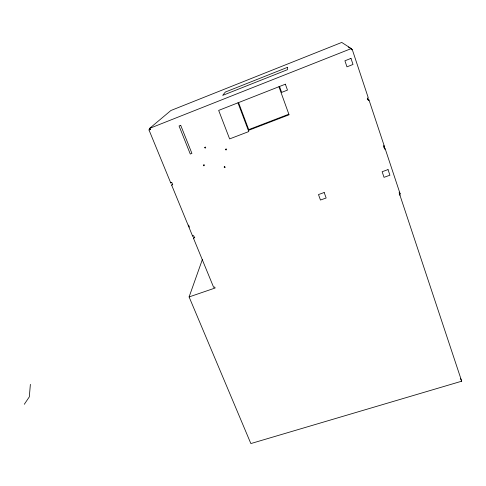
<?xml version="1.0" encoding="UTF-8"?>
<svg xmlns="http://www.w3.org/2000/svg" width="486" height="486" viewBox="0 0 486 486"><rect width="100%" height="100%" fill="white"/><g stroke="black" fill="none" stroke-linecap="round" stroke-linejoin="round"><path stroke-width="0.73" d="M224.672 167.16L224.72 166.57L224.18 166.82L224.332 167.64L225.158 167.5L224.72 166.57M30.375 384.353L29.312 396.874L24.3 404.285M383.594 146.505L385.246 148.941L400.191 193.981L399.601 194.187L461.7 381.2L250.855 443.566L189.097 296.94L202.364 259.542M189.097 296.94L215.122 288.016L214.709 287.013L213.658 287.372L193.464 238.207L193.726 237.587L194.783 237.211M193.464 238.207L194.522 237.83L193.665 235.74L192.602 236.123L192.869 235.51M192.602 236.123L171.643 185.099L171.971 184.613M148.983 129.932L150.466 129.167L148.983 129.932L170.75 182.93L171.084 182.45M150.071 129.501L149.609 128.377L170.878 110.516L341.749 42.434L351.257 48.582L351.657 49.809L352.271 49.566L368.248 97.729L367.647 97.953L368.431 100.323L369.038 100.092L384.487 146.651L383.891 146.869L384.651 149.159L385.246 148.941M149.609 128.377L351.257 48.582M248.71 129.634L288.848 114.204M170.75 182.93L171.825 182.523L172.718 184.692L171.643 185.099M348.401 47.045L352.271 49.566M367.58 98.403L369.038 100.092M367.471 99.193L368.431 100.323M383.667 145.454L384.487 146.651M399.091 192.128L400.191 193.981M399.2 193.987L399.966 195.293M460.436 378.442L461.7 381.2M188.58 225.048L189.437 227.138M287.609 67.293L287.463 69.674L222.691 95.384L225.352 92.042L287.609 67.293M204.734 147.38C205.286 149.718 206.623 145.934 204.734 147.38M203.446 165.07C203.999 167.378 205.317 163.642 203.446 165.07M225.553 149.238C226.063 151.583 227.478 147.811 225.553 149.238M180.713 125.327L179.061 125.977L190.275 154.013L191.915 153.382L180.713 125.327M237.964 102.825L218.67 110.407L229.629 138.911L248.789 131.56L237.964 102.825M278.934 86.721L238.535 102.601L248.923 130.199L289.061 114.787L278.934 86.721M285.367 84.193L279.517 86.49L281.643 92.383L287.481 90.098L285.367 84.193M350.989 58.399L344.92 60.786L346.955 66.837L353.012 64.468L350.989 58.399M324.186 192.523L318.488 194.564L320.462 200.038L326.149 198.002L324.186 192.523M388.041 169.596L382.142 171.716L384.025 177.323L389.918 175.221L388.041 169.596"/></g></svg>
